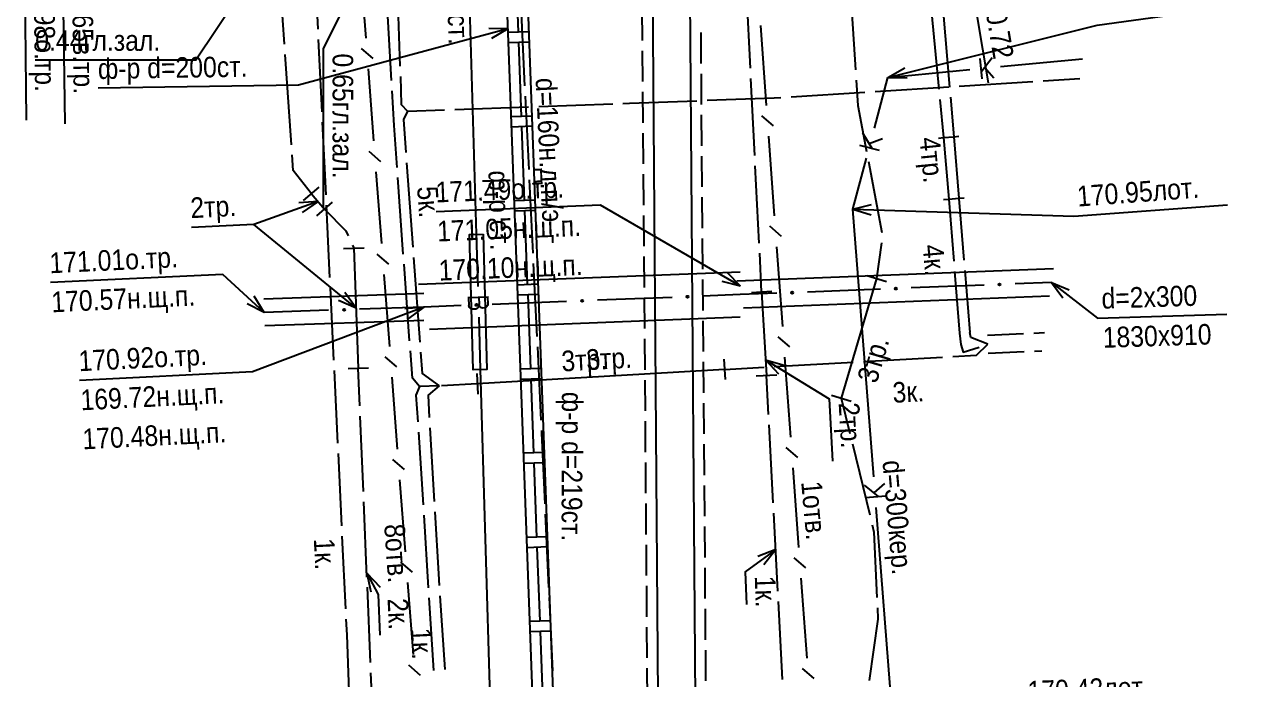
# Model space of a CAD drawing. Header units: metres. Extents: x -3947 to -3704, y 4976 to 6609.
# Drawn here: x -3899.2 to -3840, y 6132.4 to 6164.3 of the extents above; entities that cross this region are included whole.
import ezdxf
from ezdxf.enums import TextEntityAlignment as Align

# ---------------------------------------------------------------- set-up
doc = ezdxf.new("R2010")
doc.units = ezdxf.units.M
doc.header["$MEASUREMENT"] = 0
for name, color, linetype, lineweight in [('Водопровод', 7, 'Continuous', 25), ('Газопровод', 7, 'Continuous', 25), ('Кабели', 7, 'Continuous', 25), ('Кабель связи', 7, 'Continuous', 25), ('Кабель электрический', 7, 'Continuous', 25), ('Канализация самотёчная', 7, 'Continuous', 25), ('Теплосеть', 7, 'Continuous', 25)]:
    doc.layers.add(name, color=color, linetype=linetype, lineweight=lineweight)
doc.styles.add('Russian', font='RUSSIAN_1251.shx', dxfattribs={"width": 0.8, "height": 1})
doc.styles.add('Style-RUSSIAN_1251', font='RUSSIAN_1251.shx')
doc.styles.add('Style-RUSSIAN_1251 I 0.00000', font='RUSSIAN_1251.shx')

msp = doc.modelspace()

# ---------------------------------------------------------------- linework, layer by layer
at = {"layer": 'Водопровод', "linetype": 'Continuous'}
for p, q in [((-3877.666, 6168.849), (-3877.232, 6154.085)), ((-3877.232, 6154.085), (-3877.158, 6151.55)), ((-3876.645, 6151.023), (-3877.642, 6150.993)), ((-3877.609, 6150.994), (-3877.599, 6150.632)), ((-3877.109, 6151.009), (-3877.099, 6150.688)), ((-3877.114, 6150.05), (-3877.04, 6147.515)), ((-3877.04, 6147.515), (-3876.278, 6121.559))]:
    msp.add_line(p, q, dxfattribs=at)
at = {"layer": 'Водопровод', "linetype": 'Continuous', "flags": 128}
for points in [[(-3876.898, 6154.094), (-3876.721, 6147.523), (-3877.381, 6147.505), (-3877.559, 6154.076), (-3876.898, 6154.094)], [(-3876.681, 6151.022), (-3876.672, 6150.703), (-3876.677, 6150.673), (-3876.694, 6150.622), (-3876.721, 6150.574), (-3876.735, 6150.555), (-3876.753, 6150.538), (-3876.777, 6150.522), (-3876.806, 6150.508), (-3876.821, 6150.504), (-3876.937, 6150.501), (-3876.96, 6150.506), (-3876.99, 6150.518), (-3877.011, 6150.532), (-3877.032, 6150.549), (-3877.053, 6150.576), (-3877.073, 6150.611), (-3877.087, 6150.642), (-3877.099, 6150.688), (-3877.102, 6150.649), (-3877.105, 6150.615), (-3877.118, 6150.567), (-3877.134, 6150.536), (-3877.152, 6150.508), (-3877.183, 6150.477), (-3877.218, 6150.455), (-3877.249, 6150.445), (-3877.44, 6150.439), (-3877.458, 6150.443), (-3877.485, 6150.453), (-3877.515, 6150.473), (-3877.544, 6150.504), (-3877.564, 6150.531), (-3877.586, 6150.577), (-3877.596, 6150.605), (-3877.599, 6150.632)]]:
    msp.add_lwpolyline(points, dxfattribs=at)
at = {"layer": 'Газопровод', "linetype": 'Continuous'}
for p, q in [((-3875.189, 6163.899), (-3875.32, 6167.486)), ((-3875.695, 6164.071), (-3876.629, 6164.078)), ((-3875.695, 6164.071), (-3876.499, 6163.595)), ((-3874.689, 6163.917), (-3875.688, 6163.88)), ((-3874.671, 6163.417), (-3875.67, 6163.381)), ((-3875.038, 6159.811), (-3875.17, 6163.399)), ((-3874.539, 6159.83), (-3875.538, 6159.793)), ((-3874.52, 6159.33), (-3875.52, 6159.293)), ((-3874.888, 6155.724), (-3875.02, 6159.312)), ((-3874.389, 6155.742), (-3875.388, 6155.706)), ((-3874.37, 6155.243), (-3875.37, 6155.206)), ((-3874.738, 6151.637), (-3874.87, 6155.224)), ((-3874.238, 6151.655), (-3875.238, 6151.618)), ((-3874.22, 6151.155), (-3875.219, 6151.119)), ((-3874.588, 6147.549), (-3874.72, 6151.137)), ((-3874.088, 6147.568), (-3875.088, 6147.531)), ((-3874.07, 6147.068), (-3875.069, 6147.031)), ((-3874.438, 6143.462), (-3874.57, 6147.05)), ((-3873.938, 6143.48), (-3874.938, 6143.444)), ((-3873.92, 6142.981), (-3874.919, 6142.944)), ((-3874.288, 6139.375), (-3874.419, 6142.962)), ((-3873.788, 6139.393), (-3874.787, 6139.356)), ((-3873.77, 6138.893), (-3874.769, 6138.857)), ((-3874.138, 6135.287), (-3874.269, 6138.875)), ((-3873.638, 6135.306), (-3874.637, 6135.269)), ((-3873.62, 6134.806), (-3874.619, 6134.769)), ((-3873.987, 6131.2), (-3874.119, 6134.788))]:
    msp.add_line(p, q, dxfattribs=at)
at = {"layer": 'Газопровод', "linetype": 'Continuous', "flags": 128}
for points in [[(-3875.269, 6179.712), (-3873.334, 6127.024), (-3874.333, 6126.987), (-3876.268, 6179.675), (-3875.269, 6179.712)], [(-3875.695, 6164.071), (-3885.864, 6161.325), (-3895.597, 6161.176)]]:
    msp.add_lwpolyline(points, dxfattribs=at)
at = {"layer": 'Кабели', "linetype": 'Continuous'}
for p, q in [((-3875.059, 6164.85), (-3874.885, 6161.29)), ((-3874.861, 6160.79), (-3874.687, 6157.23)), ((-3874.663, 6156.731), (-3874.489, 6153.171)), ((-3874.465, 6152.671), (-3874.291, 6149.111)), ((-3874.266, 6148.612), (-3874.093, 6145.052)), ((-3873.884, 6140.492), (-3873.722, 6136.932)), ((-3873.7, 6136.432), (-3873.538, 6132.871))]:
    msp.add_line(p, q, dxfattribs=at)
at = {"layer": 'Кабели', "linetype": 'Continuous', "flags": 128}
msp.add_lwpolyline([(-3874.068, 6144.552), (-3874.062, 6144.424), (-3873.906, 6140.992)], dxfattribs=at)
at = {"layer": 'Кабель связи', "linetype": 'Continuous'}
for p, q in [((-3882.872, 6167.107), (-3882.604, 6163.611)), ((-3863.137, 6160.346), (-3863.421, 6164.22)), ((-3882.831, 6163.107), (-3882.262, 6162.619)), ((-3882.489, 6162.116), (-3882.221, 6158.62)), ((-3862.799, 6159.353), (-3863.366, 6159.843)), ((-3862.743, 6154.976), (-3863.027, 6158.85)), ((-3882.448, 6158.116), (-3881.879, 6157.628)), ((-3882.106, 6157.125), (-3881.838, 6153.629)), ((-3862.405, 6153.983), (-3862.972, 6154.473)), ((-3862.35, 6149.606), (-3862.634, 6153.48)), ((-3882.065, 6153.125), (-3881.496, 6152.637)), ((-3881.723, 6152.133), (-3881.455, 6148.638)), ((-3862.011, 6148.613), (-3862.578, 6149.103)), ((-3881.682, 6148.134), (-3881.113, 6147.646)), ((-3861.956, 6144.236), (-3862.24, 6148.11)), ((-3881.34, 6147.142), (-3881.072, 6143.647)), ((-3861.617, 6143.243), (-3862.185, 6143.733)), ((-3881.299, 6143.143), (-3880.73, 6142.655)), ((-3861.562, 6138.866), (-3861.846, 6142.74)), ((-3880.957, 6142.151), (-3880.688, 6138.656)), ((-3861.224, 6137.873), (-3861.791, 6138.363)), ((-3880.915, 6138.152), (-3880.346, 6137.664)), ((-3880.574, 6137.16), (-3880.305, 6133.665)), ((-3861.168, 6133.496), (-3861.452, 6137.37)), ((-3880.532, 6133.161), (-3879.963, 6132.673)), ((-3860.83, 6132.503), (-3861.397, 6132.993))]:
    msp.add_line(p, q, dxfattribs=at)
at = {"layer": 'Кабель электрический', "linetype": 'Continuous'}
for p, q in [((-3886.55, 6163.324), (-3886.85, 6167.712)), ((-3881.066, 6165.869), (-3880.939, 6162.254)), ((-3863.922, 6162.157), (-3864.111, 6165.906)), ((-3859.047, 6165.575), (-3858.82, 6162.072)), ((-3881.353, 6161.549), (-3881.561, 6165.266)), ((-3854.579, 6165.072), (-3854.251, 6161.238)), ((-3855.13, 6164.838), (-3854.77, 6161.132)), ((-3884.909, 6163.553), (-3884.74, 6160.029)), ((-3886.216, 6158.438), (-3886.516, 6162.825)), ((-3863.708, 6157.908), (-3863.897, 6161.657)), ((-3853.786, 6161.281), (-3850.207, 6161.508)), ((-3849.708, 6161.54), (-3847.919, 6161.654)), ((-3861.943, 6160.762), (-3858.364, 6160.99)), ((-3857.865, 6161.022), (-3854.285, 6161.249)), ((-3878.276, 6160.149), (-3874.692, 6160.279)), ((-3874.193, 6160.297), (-3870.609, 6160.426)), ((-3854.722, 6160.634), (-3854.542, 6158.781)), ((-3854.208, 6160.74), (-3854.044, 6158.823)), ((-3880.568, 6160.066), (-3878.776, 6160.131)), ((-3884.717, 6159.53), (-3884.548, 6156.007)), ((-3854.791, 6158.76), (-3854.542, 6158.781)), ((-3854.542, 6158.781), (-3854.044, 6158.823)), ((-3854.044, 6158.823), (-3853.795, 6158.845)), ((-3880.618, 6157.561), (-3880.318, 6153.455)), ((-3863.494, 6153.659), (-3863.683, 6157.409)), ((-3858.187, 6157.614), (-3857.53, 6154.165)), ((-3880.777, 6153.125), (-3881.046, 6156.837)), ((-3885.618, 6155.723), (-3884.862, 6156.377)), ((-3884.92, 6155.68), (-3885.852, 6155.613)), ((-3884.92, 6155.68), (-3885.684, 6155.142)), ((-3884.978, 6154.984), (-3884.222, 6155.638)), ((-3884.524, 6155.507), (-3884.356, 6151.984)), ((-3854.536, 6155.768), (-3854.287, 6155.789)), ((-3854.287, 6155.789), (-3853.789, 6155.831)), ((-3854.287, 6155.79), (-3854.044, 6152.783)), ((-3853.789, 6155.831), (-3853.54, 6155.853)), ((-3853.789, 6155.83), (-3853.546, 6152.823)), ((-3883.68, 6153.391), (-3882.68, 6153.429)), ((-3883.245, 6153.55), (-3883.18, 6153.41)), ((-3863.374, 6151.285), (-3863.469, 6153.16)), ((-3857.555, 6153.671), (-3857.792, 6151.932)), ((-3880.471, 6148.914), (-3880.741, 6152.626)), ((-3880.281, 6152.956), (-3879.98, 6148.85)), ((-3858.272, 6152.074), (-3857.312, 6151.79)), ((-3854.004, 6152.284), (-3853.761, 6149.277)), ((-3853.506, 6152.324), (-3853.263, 6149.317)), ((-3884.332, 6151.484), (-3884.164, 6147.961)), ((-3883.072, 6150.493), (-3883.927, 6150.87)), ((-3883.072, 6150.493), (-3883.61, 6151.257)), ((-3863.873, 6151.256), (-3862.875, 6151.314)), ((-3852.406, 6149.182), (-3850.658, 6149.262)), ((-3850.158, 6149.285), (-3849.638, 6149.308)), ((-3850.118, 6148.412), (-3849.76, 6148.428)), ((-3865.205, 6148.022), (-3865.147, 6147.024)), ((-3863.184, 6147.988), (-3862.549, 6147.303)), ((-3863.184, 6147.988), (-3862.286, 6147.729)), ((-3862.758, 6147.658), (-3858.922, 6147.872)), ((-3858.422, 6147.9), (-3854.586, 6148.114)), ((-3852.366, 6148.309), (-3850.618, 6148.389)), ((-3884.14, 6147.462), (-3883.972, 6143.939)), ((-3883.463, 6147.557), (-3882.463, 6147.595)), ((-3882.887, 6145.747), (-3882.963, 6147.576)), ((-3877.213, 6147.32), (-3877.155, 6146.322)), ((-3865.176, 6147.523), (-3863.258, 6147.63)), ((-3863.639, 6147.201), (-3862.641, 6147.259)), ((-3863.04, 6145.333), (-3863.14, 6147.23)), ((-3879.041, 6146.716), (-3879.984, 6146.693)), ((-3877.184, 6146.821), (-3878.931, 6146.722)), ((-3859.986, 6146.266), (-3859.026, 6145.982)), ((-3859.506, 6146.124), (-3859.085, 6144.398)), ((-3882.716, 6141.59), (-3882.867, 6145.248)), ((-3880.047, 6144.466), (-3879.821, 6140.941)), ((-3879.485, 6144.678), (-3879.278, 6141.098)), ((-3862.812, 6141.039), (-3863.013, 6144.834)), ((-3858.967, 6143.912), (-3858.126, 6140.46)), ((-3883.948, 6143.439), (-3883.78, 6139.916)), ((-3882.544, 6137.433), (-3882.695, 6141.091)), ((-3879.789, 6140.442), (-3879.564, 6136.916)), ((-3862.585, 6136.746), (-3862.786, 6140.54)), ((-3883.756, 6139.416), (-3883.588, 6135.893)), ((-3862.692, 6138.766), (-3863.566, 6138.437)), ((-3862.692, 6138.766), (-3863.271, 6138.033)), ((-3882.551, 6137.623), (-3882.351, 6136.711)), ((-3882.551, 6137.623), (-3881.909, 6136.945)), ((-3882.372, 6133.276), (-3882.523, 6136.934)), ((-3879.532, 6136.417), (-3879.307, 6132.892)), ((-3879.004, 6136.52), (-3878.765, 6132.942)), ((-3862.358, 6132.453), (-3862.559, 6136.247)), ((-3882.2, 6129.119), (-3882.351, 6132.777))]:
    msp.add_line(p, q, dxfattribs=at)
at = {"layer": 'Кабель электрический', "linetype": 'Continuous', "flags": 128}
for points in [[(-3881.768, 6168.941), (-3884.663, 6163.094), (-3884.663, 6155.42)], [(-3886.9, 6168.45), (-3890.856, 6162.549), (-3898.658, 6162.549)], [(-3885.103, 6167.575), (-3885.091, 6167.372), (-3884.932, 6164.052)], [(-3854.621, 6165.556), (-3853.212, 6166.455), (-3852.375, 6161.435)], [(-3880.922, 6161.754), (-3880.874, 6160.397), (-3880.568, 6160.066)], [(-3858.787, 6161.573), (-3858.707, 6160.34), (-3858.281, 6158.105)], [(-3881.083, 6157.336), (-3881.23, 6159.366), (-3881.325, 6161.05)], [(-3870.109, 6160.444), (-3869.788, 6160.456), (-3866.525, 6160.574)], [(-3866.025, 6160.592), (-3862.769, 6160.71), (-3862.442, 6160.731)], [(-3880.568, 6160.066), (-3880.772, 6159.659), (-3880.655, 6158.06)], [(-3854.542, 6158.781), (-3854.287, 6155.789)], [(-3854.044, 6158.823), (-3853.789, 6155.831)], [(-3885.24, 6156.05), (-3886.13, 6157.18), (-3886.182, 6157.939)], [(-3884.92, 6155.68), (-3888.042, 6154.567), (-3891.072, 6154.415)], [(-3885.24, 6156.05), (-3884.6, 6155.311)], [(-3884.6, 6155.311), (-3883.57, 6154.25), (-3883.456, 6154.004)], [(-3883.072, 6150.493), (-3888.042, 6154.567), (-3891.072, 6154.415)], [(-3883.18, 6153.41), (-3882.963, 6147.576)], [(-3857.792, 6151.932), (-3859.506, 6146.124)], [(-3863.374, 6151.285), (-3863.14, 6147.23)], [(-3853.761, 6149.277), (-3853.704, 6148.73), (-3853.591, 6148.36), (-3852.816, 6148.608)], [(-3852.386, 6148.746), (-3853.221, 6149.071), (-3853.263, 6149.317)], [(-3879.984, 6146.693), (-3880.339, 6147.09), (-3880.435, 6148.415)], [(-3854.086, 6148.141), (-3852.944, 6148.205), (-3852.386, 6148.746)], [(-3879.944, 6148.351), (-3879.868, 6147.319), (-3879.041, 6146.716)], [(-3863.184, 6147.988), (-3860.096, 6146.086), (-3859.928, 6143.057)], [(-3865.176, 6147.523), (-3869.056, 6147.296), (-3877.184, 6146.821)], [(-3879.984, 6146.693), (-3880.162, 6146.273), (-3880.078, 6144.965)], [(-3879.041, 6146.716), (-3879.577, 6146.273), (-3879.514, 6145.177)], [(-3879.249, 6140.599), (-3879.075, 6137.594), (-3879.037, 6137.019)], [(-3858.008, 6139.974), (-3857.921, 6139.618), (-3857.775, 6136.434)], [(-3862.692, 6138.766), (-3864.167, 6137.689), (-3864.115, 6136.096)], [(-3882.551, 6137.623), (-3882.002, 6136.586), (-3881.92, 6134.604)], [(-3883.564, 6135.394), (-3883.527, 6134.62), (-3883.421, 6131.869)], [(-3857.752, 6135.935), (-3857.727, 6135.378), (-3858.146, 6132.411)]]:
    msp.add_lwpolyline(points, dxfattribs=at)
at = {"layer": 'Канализация самотёчная', "linetype": 'Continuous'}
for p, q in [((-3869.185, 6165), (-3869.174, 6163.5)), ((-3866.306, 6162.385), (-3866.317, 6163.885)), ((-3869.17, 6163), (-3869.159, 6161.5)), ((-3852.779, 6162.619), (-3852.686, 6161.633)), ((-3852.719, 6161.984), (-3852.181, 6162.676)), ((-3851.766, 6162.229), (-3847.786, 6162.607)), ((-3857.24, 6161.709), (-3856.427, 6162.169)), ((-3857.24, 6161.709), (-3853.26, 6162.087)), ((-3852.549, 6162.203), (-3852.089, 6161.689)), ((-3866.291, 6160.385), (-3866.302, 6161.885)), ((-3857.899, 6159.234), (-3857.24, 6161.709)), ((-3857.24, 6161.709), (-3856.306, 6161.684)), ((-3869.155, 6161), (-3869.144, 6159.5)), ((-3866.276, 6158.385), (-3866.287, 6159.885)), ((-3869.14, 6159), (-3869.129, 6157.5)), ((-3858, 6158.255), (-3858.462, 6159)), ((-3858.146, 6158.491), (-3857.505, 6158.744)), ((-3866.261, 6156.385), (-3866.272, 6157.885)), ((-3858.616, 6158.419), (-3857.659, 6158.165)), ((-3858.943, 6155.309), (-3858.284, 6157.784)), ((-3869.125, 6157), (-3869.114, 6155.5)), ((-3866.245, 6154.385), (-3866.257, 6155.885)), ((-3858.943, 6155.309), (-3858.035, 6155.53)), ((-3869.11, 6155), (-3869.099, 6153.5)), ((-3858.943, 6155.309), (-3858.052, 6155.03)), ((-3857.924, 6142.306), (-3858.943, 6155.309)), ((-3866.23, 6152.385), (-3866.242, 6153.885)), ((-3869.095, 6153), (-3869.084, 6151.5)), ((-3866.215, 6150.385), (-3866.227, 6151.885)), ((-3869.08, 6151), (-3869.068, 6149.5)), ((-3866.2, 6148.385), (-3866.212, 6149.885)), ((-3869.065, 6149), (-3869.053, 6147.5)), ((-3866.185, 6146.385), (-3866.196, 6147.885)), ((-3869.05, 6147), (-3869.038, 6145.5)), ((-3866.17, 6144.385), (-3866.181, 6145.885)), ((-3869.035, 6145), (-3869.023, 6143.5)), ((-3866.155, 6142.385), (-3866.166, 6143.885)), ((-3869.019, 6143), (-3869.008, 6141.5)), ((-3866.14, 6140.385), (-3866.151, 6141.885)), ((-3857.695, 6141.349), (-3858.378, 6141.898)), ((-3857.912, 6141.523), (-3857.39, 6141.975)), ((-3858.331, 6141.299), (-3857.343, 6141.377)), ((-3869.004, 6141), (-3868.993, 6139.5)), ((-3856.788, 6127.807), (-3857.807, 6140.81)), ((-3866.125, 6138.385), (-3866.136, 6139.885)), ((-3868.989, 6139), (-3868.978, 6137.5)), ((-3866.11, 6136.385), (-3866.121, 6137.885)), ((-3868.974, 6137), (-3868.963, 6135.5)), ((-3866.095, 6134.385), (-3866.106, 6135.885)), ((-3868.959, 6135), (-3868.948, 6133.5)), ((-3866.08, 6132.385), (-3866.091, 6133.885)), ((-3868.944, 6133), (-3868.933, 6131.501))]:
    msp.add_line(p, q, dxfattribs=at)
at = {"layer": 'Канализация самотёчная', "linetype": 'Continuous', "flags": 128}
for points in [[(-3868.232, 6110.117), (-3870.766, 6444.877)], [(-3866.432, 6110.13), (-3868.968, 6445.126)], [(-3857.24, 6161.709), (-3847.075, 6164.239), (-3840.013, 6165.212)], [(-3858.943, 6155.309), (-3848.209, 6154.962), (-3840.753, 6155.516)]]:
    msp.add_lwpolyline(points, dxfattribs=at)
at = {"layer": 'Теплосеть', "linetype": 'Continuous'}
for p, q in [((-3864.394, 6151.564), (-3865.048, 6152.231)), ((-3864.394, 6151.564), (-3865.298, 6151.798)), ((-3857.605, 6151.416), (-3861.143, 6151.278)), ((-3852.567, 6151.613), (-3856.106, 6151.475)), ((-3849.299, 6151.74), (-3851.068, 6151.671)), ((-3849.299, 6151.74), (-3848.741, 6150.991)), ((-3849.299, 6151.74), (-3848.435, 6151.387)), ((-3887.533, 6150.282), (-3888.026, 6151.076)), ((-3872.844, 6150.822), (-3876.467, 6150.68)), ((-3867.722, 6151.021), (-3871.345, 6150.88)), ((-3864.411, 6151.151), (-3866.223, 6151.08)), ((-3862.642, 6151.22), (-3864.411, 6151.151)), ((-3887.533, 6150.282), (-3888.364, 6150.708)), ((-3884.404, 6150.391), (-3887.533, 6150.282)), ((-3879.777, 6150.551), (-3882.905, 6150.443)), ((-3879.777, 6150.551), (-3880.707, 6150.466)), ((-3879.777, 6150.551), (-3880.53, 6149.999)), ((-3877.965, 6150.622), (-3879.777, 6150.551))]:
    msp.add_line(p, q, dxfattribs=at)
at = {"layer": 'Теплосеть', "linetype": 'Continuous', "flags": 128}
for points in [[(-3895.123, 6186.275), (-3899.183, 6167.456), (-3899.101, 6159.635)], [(-3893.076, 6186.616), (-3897.332, 6167.318), (-3897.221, 6159.454)], [(-3864.394, 6151.564), (-3871.197, 6155.497), (-3879.175, 6155.18)], [(-3887.533, 6150.282), (-3889.549, 6152.138), (-3897.92, 6151.739)], [(-3864.411, 6152.252), (-3880.046, 6151.641)], [(-3849.206, 6152.409), (-3864.574, 6151.81)], [(-3849.299, 6151.74), (-3847.065, 6150.01), (-3840.777, 6150.21)], [(-3879.777, 6151.201), (-3887.555, 6150.932)], [(-3849.392, 6151.071), (-3864.249, 6150.492)], [(-3879.777, 6150.551), (-3888.099, 6147.402), (-3896.505, 6146.979)], [(-3879.777, 6149.901), (-3887.51, 6149.632)], [(-3864.411, 6150.05), (-3879.508, 6149.461)]]:
    msp.add_lwpolyline(points, dxfattribs=at)
at = {"layer": 'Теплосеть', "linetype": 'Continuous'}
for centre in [(-3856.855, 6151.445), (-3851.818, 6151.642), (-3872.094, 6150.851), (-3866.972, 6151.051), (-3861.893, 6151.249), (-3883.655, 6150.417), (-3877.216, 6150.651)]:
    msp.add_circle(centre, 0.05, dxfattribs=at)

# ---------------------------------------------------------------- texts
at = {"layer": 'Водопровод', "linetype": 'Continuous', "style": 'Style-RUSSIAN_1251', "width": 0.899998}
msp.add_text('d=400ст.', height=1, rotation=271.68106, dxfattribs=at).set_placement((-3877.72, 6168.18), align=Align.TOP_LEFT)
msp.add_text('ф-р ст.', height=1, rotation=271.54727, dxfattribs=at).set_placement((-3876.649, 6157.173))
at = {"layer": 'Газопровод', "linetype": 'Continuous', "style": 'Style-RUSSIAN_1251', "width": 0.899998}
msp.add_text('ф-р d=200ст.', height=1, rotation=0.8775, dxfattribs=at).set_placement((-3895.619, 6162.626), align=Align.TOP_LEFT)
for s, rotation, p in [('d=160н.д.п/э', 272.75369, (-3874.353, 6161.664)), ('ф-р d=219ст.', 269.86689, (-3873.076, 6146.432))]:
    msp.add_text(s, height=1, rotation=rotation, dxfattribs=at).set_placement(p)
at = {"layer": 'Кабель связи', "linetype": 'Continuous', "style": 'Style-RUSSIAN_1251', "width": 0.899998}
msp.add_text('1отв.', height=1, rotation=275.07958, dxfattribs=at).set_placement((-3861.455, 6142.05))
msp.add_text('8отв.', height=1, rotation=273.86411, dxfattribs=at).set_placement((-3880.709, 6140.043), align=Align.TOP_LEFT)
at = {"layer": 'Кабель электрический', "linetype": 'Continuous', "style": 'Style-RUSSIAN_1251'}
for s, rotation, width, p in [('гл.0.72', 279.4579, 0.9, (-3851.744, 6166.471)), ('0.65гл.зал.', 270, 0.9, (-3883.213, 6162.869)), ('2тр.', 2.86407, 0.899998, (-3891.145, 6155.864)), ('2тр.', 2.86407, 0.899998, (-3891.145, 6155.864)), ('2тр.', 273.17741, 0.899998, (-3858.636, 6145.942)), ('1к.', 271.85392, 0.899998, (-3862.71, 6137.511)), ('2к.', 272.36911, 0.899998, (-3880.544, 6136.421))]:
    msp.add_text(s, height=1, rotation=rotation, dxfattribs=dict(at, width=width)).set_placement(p, align=Align.TOP_LEFT)
at = {"layer": 'Кабель электрический', "linetype": 'Continuous', "style": 'Style-RUSSIAN_1251', "width": 0.9}
msp.add_text('0.44гл.зал.', height=1, dxfattribs=at).set_placement((-3898.658, 6163.999), align=Align.TOP_LEFT)
at = {"layer": 'Кабель электрический', "linetype": 'Continuous'}
for s, rotation, style, width, p in [('4тр.', 275.59687, 'Style-RUSSIAN_1251', 0.899998, (-3855.716, 6158.756)), ('5к.', 274.15129, 'Style-RUSSIAN_1251', 0.899998, (-3880.111, 6156.381)), ('4к.', 274.88002, 'Style-RUSSIAN_1251', 0.899998, (-3855.554, 6153.546)), ('3тр.', 2.99966, 'Style-RUSSIAN_1251', 0.899998, (-3873.072, 6147.418)), ('3тр.', 2.99966, 'Style-RUSSIAN_1251', 0.899998, (-3871.871, 6147.489)), ('3тр.', 73.55813, 'Style-RUSSIAN_1251 I 0.00000', 0.9, (-3857.791, 6146.793)), ('3к.', 2.92096, 'Style-RUSSIAN_1251', 0.899998, (-3856.991, 6145.894)), ('1к.', 272.73396, 'Style-RUSSIAN_1251', 0.899998, (-3885.126, 6139.288)), ('1к.', 272.73396, 'Style-RUSSIAN_1251', 0.899998, (-3880.414, 6134.932))]:
    msp.add_text(s, height=1, rotation=rotation, dxfattribs=dict(at, style=style, width=width)).set_placement(p)
at = {"layer": 'Канализация самотёчная', "linetype": 'Continuous', "style": 'Style-RUSSIAN_1251', "width": 0.899998}
for s, rotation, p in [('170.95лот.', 4.2543, (-3848.092, 6156.424)), ('170.42лот.', 2.27689, (-3850.479, 6132.376))]:
    msp.add_text(s, height=1, rotation=rotation, dxfattribs=at).set_placement(p, align=Align.TOP_LEFT)
msp.add_text('d=300кер.', height=1, rotation=274.87788, dxfattribs=at).set_placement((-3857.505, 6143.068))
at = {"layer": 'Теплосеть', "linetype": 'Continuous', "width": 0.899998}
for s, rotation, style, p in [('169.98о.тр.', 270.60274, 'Style-RUSSIAN_1251', (-3897.731, 6167.246)), ('170.65в.тр.', 270.80647, 'Russian', (-3895.879, 6167.114)), ('171.49о.тр.', 2.27689, 'Style-RUSSIAN_1251', (-3879.232, 6156.628)), ('171.05н.щ.п.', 2.27689, 'Style-RUSSIAN_1251', (-3879.157, 6154.73)), ('171.01о.тр.', 2.72792, 'Style-RUSSIAN_1251', (-3897.989, 6153.187)), ('170.10н.щ.п.', 2.27689, 'Style-RUSSIAN_1251', (-3879.081, 6152.831)), ('170.57н.щ.п.', 2.72792, 'Style-RUSSIAN_1251', (-3897.899, 6151.289)), ('d=2х300', 1.8234, 'Style-RUSSIAN_1251', (-3846.886, 6151.466)), ('1830х910', 1.8234, 'Style-RUSSIAN_1251', (-3846.826, 6149.567)), ('170.92о.тр.', 2.88466, 'Style-RUSSIAN_1251', (-3896.578, 6148.427)), ('169.72н.щ.п.', 2.88466, 'Style-RUSSIAN_1251', (-3896.482, 6146.529)), ('170.48н.щ.п.', 2.88466, 'Style-RUSSIAN_1251', (-3896.387, 6144.632))]:
    msp.add_text(s, height=1, rotation=rotation, dxfattribs=dict(at, style=style)).set_placement(p, align=Align.TOP_LEFT)

doc.saveas('drawing.dxf')
